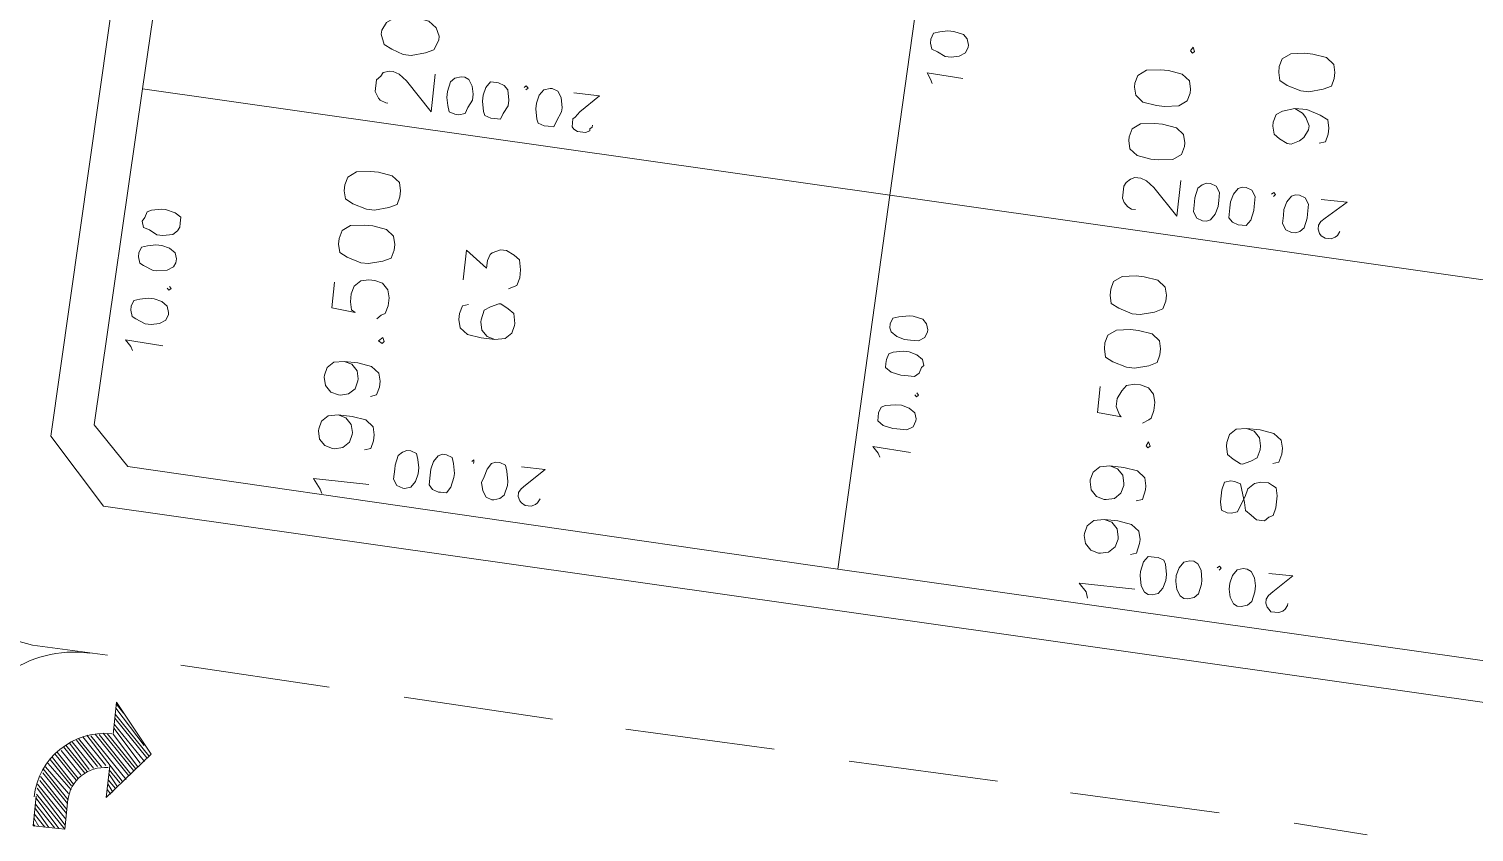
# Model space of a CAD drawing. Header units: metres. Extents: x -977055 to 805873, y -1033982 to 242021.
# Drawn here: x 2403.09 to 2441.58, y 672.76 to 694.15 of the extents above; entities that cross this region are included whole.
import ezdxf

# ---------------------------------------------------------------- set-up
doc = ezdxf.new("R2010")
doc.units = ezdxf.units.M
for name, color, linetype in [('PDF_acera', 7, 'Continuous'), ('PDF_areas por lote', 7, 'Continuous'), ('PDF_COTAS', 7, 'Continuous'), ('PDF_linea de centro', 7, 'Continuous'), ('PDF_LOTES', 7, 'Continuous'), ('PDF_No. lotes', 7, 'Continuous'), ('PDF_VIAS', 7, 'Continuous')]:
    doc.layers.add(name, color=color, linetype=linetype)

# ---------------------------------------------------------------- blocks, each defined once
blk = doc.blocks.new('CALLE')
at = {"layer": 'PDF_acera', "lineweight": 9}
blk.add_lwpolyline([(-202.620096, -50.252832), (-201.265344, -48.982752), (-200.206944, -17.865792), (-201.477024, -16.468704), (-297.368064, -13.208832), (-298.722816, -14.478912), (-299.781216, -45.595872), (-298.511136, -46.950624)], close=True, dxfattribs=at)
at = {"layer": 'PDF_areas por lote', "lineweight": 9}
for points in [[(-297.960768, -19.0512), (-297.876096, -19.008864), (-297.664416, -18.83952), (-297.664416, -20.024928)], [(-296.267328, -19.220544), (-296.309664, -19.389888), (-296.436672, -19.516896), (-296.606016, -19.559232), (-296.648352, -19.559232), (-296.817696, -19.516896), (-296.944704, -19.389888), (-296.98704, -19.220544), (-296.98704, -19.178208), (-296.944704, -19.008864), (-296.817696, -18.881856), (-296.648352, -18.83952), (-296.606016, -18.83952), (-296.436672, -18.881856), (-296.309664, -19.008864), (-296.267328, -19.220544), (-296.267328, -19.516896), (-296.309664, -19.813248), (-296.436672, -19.982592), (-296.606016, -20.024928), (-296.733024, -20.024928), (-296.902368, -19.982592), (-296.944704, -19.855584)], [(-295.124256, -19.220544), (-295.166592, -19.389888), (-295.2936, -19.516896), (-295.462944, -19.559232), (-295.50528, -19.559232), (-295.674624, -19.516896), (-295.801632, -19.389888), (-295.843968, -19.220544), (-295.843968, -19.178208), (-295.801632, -19.008864), (-295.674624, -18.881856), (-295.50528, -18.83952), (-295.462944, -18.83952), (-295.2936, -18.881856), (-295.166592, -19.008864), (-295.124256, -19.220544), (-295.124256, -19.516896), (-295.166592, -19.813248), (-295.2936, -19.982592), (-295.462944, -20.024928), (-295.589952, -20.024928), (-295.759296, -19.982592), (-295.801632, -19.855584)], [(-293.473152, -18.83952), (-294.02352, -18.83952), (-294.065856, -19.347552), (-294.02352, -19.26288), (-293.854176, -19.220544), (-293.684832, -19.220544), (-293.515488, -19.26288), (-293.38848, -19.389888), (-293.346144, -19.559232), (-293.346144, -19.68624), (-293.38848, -19.855584), (-293.515488, -19.982592), (-293.684832, -20.024928), (-293.854176, -20.024928), (-294.02352, -19.982592), (-294.065856, -19.89792), (-294.150528, -19.813248)], [(-289.57824, -19.559232), (-289.57824, -19.516896), (-289.535904, -19.389888), (-289.493568, -19.347552), (-289.36656, -19.26288), (-289.112544, -19.26288), (-289.027872, -19.347552), (-288.9432, -19.389888), (-288.900864, -19.516896), (-288.900864, -19.601568), (-288.9432, -19.728576), (-289.070208, -19.89792), (-289.662912, -20.490624), (-288.858528, -20.490624)], [(-298.426464, -35.435232), (-298.299456, -35.392896), (-298.130112, -35.223552), (-298.130112, -36.40896)], [(-296.733024, -35.604576), (-296.77536, -35.77392), (-296.902368, -35.900928), (-297.071712, -35.943264), (-297.114048, -35.943264), (-297.283392, -35.900928), (-297.4104, -35.77392), (-297.452736, -35.604576), (-297.452736, -35.56224), (-297.4104, -35.392896), (-297.283392, -35.265888), (-297.114048, -35.223552), (-297.071712, -35.223552), (-296.902368, -35.265888), (-296.77536, -35.392896), (-296.733024, -35.604576), (-296.733024, -35.900928), (-296.77536, -36.19728), (-296.902368, -36.366624), (-297.071712, -36.40896), (-297.156384, -36.40896), (-297.368064, -36.366624), (-297.4104, -36.239616)], [(-295.589952, -35.604576), (-295.632288, -35.77392), (-295.759296, -35.900928), (-295.92864, -35.943264), (-295.970976, -35.943264), (-296.14032, -35.900928), (-296.267328, -35.77392), (-296.309664, -35.604576), (-296.309664, -35.56224), (-296.267328, -35.392896), (-296.14032, -35.265888), (-295.970976, -35.223552), (-295.92864, -35.223552), (-295.759296, -35.265888), (-295.632288, -35.392896), (-295.589952, -35.604576), (-295.589952, -35.900928), (-295.632288, -36.19728), (-295.759296, -36.366624), (-295.92864, -36.40896), (-296.013312, -36.40896), (-296.224992, -36.366624), (-296.267328, -36.239616)], [(-293.938848, -35.223552), (-294.489216, -35.223552), (-294.531552, -35.731584), (-294.489216, -35.689248), (-294.319872, -35.604576), (-294.150528, -35.604576), (-293.981184, -35.689248), (-293.854176, -35.77392), (-293.81184, -35.943264), (-293.81184, -36.070272), (-293.854176, -36.239616), (-293.981184, -36.366624), (-294.150528, -36.40896), (-294.319872, -36.40896), (-294.489216, -36.366624), (-294.531552, -36.324288), (-294.616224, -36.19728)], [(-290.128608, -35.56224), (-290.128608, -35.477568), (-290.086272, -35.392896), (-290.0016, -35.308224), (-289.916928, -35.265888), (-289.662912, -35.265888), (-289.57824, -35.308224), (-289.493568, -35.392896), (-289.451232, -35.477568), (-289.451232, -35.604576), (-289.493568, -35.731584), (-289.620576, -35.900928), (-290.170944, -36.451296), (-289.408896, -36.451296)]]:
    blk.add_lwpolyline(points, dxfattribs=at)
for points in [[(-292.668768, -18.83952), (-292.838112, -18.881856), (-292.922784, -19.0512), (-293.007456, -19.347552), (-293.007456, -19.516896), (-292.922784, -19.813248), (-292.838112, -19.982592), (-292.668768, -20.024928), (-292.54176, -20.024928), (-292.372416, -19.982592), (-292.245408, -19.813248), (-292.203072, -19.516896), (-292.203072, -19.347552), (-292.245408, -19.0512), (-292.372416, -18.881856), (-292.54176, -18.83952)], [(-291.525696, -18.83952), (-291.69504, -18.881856), (-291.779712, -19.0512), (-291.864384, -19.347552), (-291.864384, -19.516896), (-291.779712, -19.813248), (-291.69504, -19.982592), (-291.525696, -20.024928), (-291.398688, -20.024928), (-291.229344, -19.982592), (-291.102336, -19.813248), (-291.06, -19.516896), (-291.06, -19.347552), (-291.102336, -19.0512), (-291.229344, -18.881856), (-291.398688, -18.83952)], [(-288.138816, -19.26288), (-288.350496, -19.347552), (-288.435168, -19.516896), (-288.51984, -19.770912), (-288.51984, -19.940256), (-288.435168, -20.236608), (-288.350496, -20.405952), (-288.138816, -20.490624), (-288.054144, -20.490624), (-287.8848, -20.405952), (-287.757792, -20.236608), (-287.715456, -19.940256), (-287.715456, -19.770912), (-287.757792, -19.516896), (-287.8848, -19.347552), (-288.054144, -19.26288)], [(-294.616224, -19.89792), (-294.65856, -19.982592), (-294.616224, -20.024928), (-294.531552, -19.982592)], [(-293.134464, -35.223552), (-293.303808, -35.265888), (-293.38848, -35.435232), (-293.473152, -35.731584), (-293.473152, -35.900928), (-293.38848, -36.19728), (-293.303808, -36.366624), (-293.134464, -36.40896), (-293.007456, -36.40896), (-292.838112, -36.366624), (-292.711104, -36.19728), (-292.668768, -35.900928), (-292.668768, -35.731584), (-292.711104, -35.435232), (-292.838112, -35.265888), (-293.007456, -35.223552)], [(-291.991392, -35.223552), (-292.160736, -35.265888), (-292.245408, -35.435232), (-292.33008, -35.731584), (-292.33008, -35.900928), (-292.245408, -36.19728), (-292.160736, -36.366624), (-291.991392, -36.40896), (-291.864384, -36.40896), (-291.69504, -36.366624), (-291.568032, -36.19728), (-291.525696, -35.900928), (-291.525696, -35.731584), (-291.568032, -35.435232), (-291.69504, -35.265888), (-291.864384, -35.223552)], [(-288.689184, -35.265888), (-288.858528, -35.308224), (-288.985536, -35.477568), (-289.027872, -35.77392), (-289.027872, -35.943264), (-288.985536, -36.239616), (-288.858528, -36.40896), (-288.689184, -36.451296), (-288.604512, -36.451296), (-288.435168, -36.40896), (-288.30816, -36.239616), (-288.265824, -35.943264), (-288.265824, -35.77392), (-288.30816, -35.477568), (-288.435168, -35.308224), (-288.604512, -35.265888)], [(-287.546112, -35.265888), (-287.715456, -35.308224), (-287.842464, -35.477568), (-287.8848, -35.77392), (-287.8848, -35.943264), (-287.842464, -36.239616), (-287.715456, -36.40896), (-287.546112, -36.451296), (-287.46144, -36.451296), (-287.292096, -36.40896), (-287.165088, -36.239616), (-287.122752, -35.943264), (-287.122752, -35.77392), (-287.165088, -35.477568), (-287.292096, -35.308224), (-287.46144, -35.265888)], [(-295.08192, -36.324288), (-295.124256, -36.366624), (-295.08192, -36.40896), (-294.997248, -36.366624)], [(-286.657056, -36.366624), (-286.699392, -36.40896), (-286.657056, -36.451296), (-286.572384, -36.40896)]]:
    blk.add_lwpolyline(points, close=True, dxfattribs=at)
at = {"layer": 'PDF_COTAS', "lineweight": 9}
for points in [[(-295.378272, -14.732928), (-295.2936, -14.690592), (-295.166592, -14.563584), (-295.208928, -15.367968)], [(-293.981184, -15.325632), (-294.02352, -15.367968), (-293.981184, -15.410304), (-293.938848, -15.367968)], [(-297.537408, -38.144736), (-297.495072, -38.187072), (-297.452736, -38.144736), (-297.495072, -38.1024)], [(-298.087776, -39.668832), (-298.130112, -39.668832), (-298.214784, -39.626496), (-298.25712, -39.58416), (-298.299456, -39.499488), (-298.299456, -39.330144), (-298.25712, -39.287808), (-298.214784, -39.245472), (-298.130112, -39.203136), (-298.04544, -39.203136), (-297.960768, -39.245472), (-297.876096, -39.330144), (-297.495072, -39.711168), (-297.495072, -39.203136)]]:
    blk.add_lwpolyline(points, dxfattribs=at)
for points in [[(-294.531552, -14.60592), (-294.65856, -14.648256), (-294.700896, -14.732928), (-294.785568, -14.944608), (-294.785568, -15.071616), (-294.743232, -15.24096), (-294.65856, -15.367968), (-294.531552, -15.410304), (-294.489216, -15.410304), (-294.362208, -15.367968), (-294.277536, -15.24096), (-294.2352, -15.071616), (-294.2352, -14.944608), (-294.277536, -14.775264), (-294.319872, -14.648256), (-294.44688, -14.60592)], [(-293.38848, -14.648256), (-293.515488, -14.690592), (-293.557824, -14.775264), (-293.642496, -14.986944), (-293.642496, -15.071616), (-293.60016, -15.283296), (-293.515488, -15.410304), (-293.430816, -15.45264), (-293.346144, -15.45264), (-293.219136, -15.410304), (-293.134464, -15.283296), (-293.092128, -15.113952), (-293.092128, -14.986944), (-293.134464, -14.8176), (-293.1768, -14.690592), (-293.303808, -14.648256)], [(-292.626432, -14.648256), (-292.75344, -14.690592), (-292.795776, -14.8176), (-292.880448, -14.986944), (-292.880448, -15.113952), (-292.838112, -15.325632), (-292.75344, -15.410304), (-292.668768, -15.45264), (-292.584096, -15.45264), (-292.457088, -15.45264), (-292.372416, -15.325632), (-292.33008, -15.113952), (-292.33008, -15.02928), (-292.372416, -14.8176), (-292.414752, -14.732928), (-292.54176, -14.690592)], [(-297.664416, -20.786976), (-297.62208, -20.913984), (-297.495072, -20.998656), (-297.325728, -21.040992), (-297.19872, -21.040992), (-297.029376, -20.998656), (-296.902368, -20.95632), (-296.860032, -20.829312), (-296.860032, -20.74464), (-296.902368, -20.659968), (-296.98704, -20.575296), (-297.19872, -20.53296), (-297.283392, -20.53296), (-297.495072, -20.53296), (-297.62208, -20.617632), (-297.664416, -20.74464)], [(-297.664416, -20.786976), (-297.62208, -20.913984), (-297.495072, -20.998656), (-297.325728, -21.040992), (-297.19872, -21.040992), (-297.029376, -20.998656), (-296.902368, -20.95632), (-296.860032, -20.829312), (-296.860032, -20.74464), (-296.902368, -20.659968), (-296.98704, -20.575296), (-297.19872, -20.53296), (-297.283392, -20.53296), (-297.495072, -20.53296), (-297.62208, -20.617632), (-297.664416, -20.74464)], [(-289.662912, -21.083328), (-289.620576, -21.210336), (-289.493568, -21.252672), (-289.324224, -21.337344), (-289.197216, -21.337344), (-289.027872, -21.295008), (-288.900864, -21.210336), (-288.858528, -21.125664), (-288.858528, -21.040992), (-288.900864, -20.913984), (-288.985536, -20.829312), (-289.197216, -20.786976), (-289.324224, -20.786976), (-289.493568, -20.829312), (-289.620576, -20.871648), (-289.662912, -20.998656)], [(-289.662912, -21.083328), (-289.620576, -21.210336), (-289.493568, -21.252672), (-289.324224, -21.337344), (-289.197216, -21.337344), (-289.027872, -21.295008), (-288.900864, -21.210336), (-288.858528, -21.125664), (-288.858528, -21.040992), (-288.900864, -20.913984), (-288.985536, -20.829312), (-289.197216, -20.786976), (-289.324224, -20.786976), (-289.493568, -20.829312), (-289.620576, -20.871648), (-289.662912, -20.998656)], [(-297.664416, -21.549024), (-297.664416, -21.676032), (-297.537408, -21.760704), (-297.325728, -21.80304), (-297.241056, -21.80304), (-297.029376, -21.760704), (-296.902368, -21.718368), (-296.860032, -21.59136), (-296.860032, -21.506688), (-296.902368, -21.422016), (-297.029376, -21.337344), (-297.19872, -21.295008), (-297.325728, -21.295008), (-297.537408, -21.295008), (-297.62208, -21.37968), (-297.664416, -21.506688)], [(-297.664416, -21.549024), (-297.664416, -21.676032), (-297.537408, -21.760704), (-297.325728, -21.80304), (-297.241056, -21.80304), (-297.029376, -21.760704), (-296.902368, -21.718368), (-296.860032, -21.59136), (-296.860032, -21.506688), (-296.902368, -21.422016), (-297.029376, -21.337344), (-297.19872, -21.295008), (-297.325728, -21.295008), (-297.537408, -21.295008), (-297.62208, -21.37968), (-297.664416, -21.506688)], [(-289.662912, -21.845376), (-289.662912, -21.972384), (-289.535904, -22.01472), (-289.36656, -22.099392), (-289.239552, -22.099392), (-289.027872, -22.057056), (-288.9432, -21.972384), (-288.900864, -21.845376), (-288.900864, -21.80304), (-288.900864, -21.676032), (-289.027872, -21.59136), (-289.197216, -21.549024), (-289.324224, -21.549024), (-289.535904, -21.59136), (-289.620576, -21.633696), (-289.662912, -21.760704)], [(-289.662912, -21.845376), (-289.662912, -21.972384), (-289.535904, -22.01472), (-289.36656, -22.099392), (-289.239552, -22.099392), (-289.027872, -22.057056), (-288.9432, -21.972384), (-288.900864, -21.845376), (-288.900864, -21.80304), (-288.900864, -21.676032), (-289.027872, -21.59136), (-289.197216, -21.549024), (-289.324224, -21.549024), (-289.535904, -21.59136), (-289.620576, -21.633696), (-289.662912, -21.760704)], [(-296.944704, -22.141728), (-296.902368, -22.184064), (-296.944704, -22.184064), (-296.98704, -22.184064), (-296.944704, -22.184064), (-296.902368, -22.184064)], [(-297.706752, -22.692096), (-297.664416, -22.819104), (-297.579744, -22.903776), (-297.368064, -22.946112), (-297.283392, -22.946112), (-297.071712, -22.903776), (-296.944704, -22.86144), (-296.902368, -22.734432), (-296.902368, -22.64976), (-296.944704, -22.565088), (-297.071712, -22.480416), (-297.241056, -22.43808), (-297.368064, -22.395744), (-297.537408, -22.43808), (-297.664416, -22.522752), (-297.706752, -22.64976)], [(-297.706752, -22.692096), (-297.664416, -22.819104), (-297.579744, -22.903776), (-297.368064, -22.946112), (-297.283392, -22.946112), (-297.071712, -22.903776), (-296.944704, -22.86144), (-296.902368, -22.734432), (-296.902368, -22.64976), (-296.944704, -22.565088), (-297.071712, -22.480416), (-297.241056, -22.43808), (-297.368064, -22.395744), (-297.537408, -22.43808), (-297.664416, -22.522752), (-297.706752, -22.64976)], [(-288.9432, -22.395744), (-288.900864, -22.43808), (-288.9432, -22.480416), (-288.985536, -22.43808), (-288.9432, -22.480416), (-288.900864, -22.43808)], [(-289.705248, -22.988448), (-289.705248, -23.115456), (-289.57824, -23.157792), (-289.36656, -23.242464), (-289.281888, -23.242464), (-289.070208, -23.200128), (-288.9432, -23.115456), (-288.900864, -22.988448), (-288.900864, -22.946112), (-288.9432, -22.819104), (-289.070208, -22.734432), (-289.239552, -22.692096), (-289.36656, -22.692096), (-289.57824, -22.734432), (-289.662912, -22.776768), (-289.705248, -22.903776)], [(-289.705248, -22.988448), (-289.705248, -23.115456), (-289.57824, -23.157792), (-289.36656, -23.242464), (-289.281888, -23.242464), (-289.070208, -23.200128), (-288.9432, -23.115456), (-288.900864, -22.988448), (-288.900864, -22.946112), (-288.9432, -22.819104), (-289.070208, -22.734432), (-289.239552, -22.692096), (-289.36656, -22.692096), (-289.57824, -22.734432), (-289.662912, -22.776768), (-289.705248, -22.903776)], [(-296.944704, -23.200128), (-296.944704, -23.70816), (-297.325728, -23.327136), (-297.4104, -23.242464), (-297.495072, -23.200128), (-297.579744, -23.200128), (-297.664416, -23.242464), (-297.706752, -23.2848), (-297.749088, -23.369472), (-297.749088, -23.49648), (-297.706752, -23.581152), (-297.664416, -23.623488), (-297.579744, -23.665824), (-297.664416, -23.623488), (-297.706752, -23.581152), (-297.749088, -23.49648), (-297.749088, -23.369472), (-297.706752, -23.2848), (-297.664416, -23.242464), (-297.579744, -23.200128), (-297.495072, -23.200128), (-297.4104, -23.242464), (-297.325728, -23.327136), (-296.944704, -23.70816)], [(-288.9432, -23.454144), (-288.9432, -24.004512), (-289.324224, -23.623488), (-289.451232, -23.538816), (-289.493568, -23.49648), (-289.57824, -23.49648), (-289.662912, -23.49648), (-289.705248, -23.538816), (-289.747584, -23.623488), (-289.747584, -23.792832), (-289.705248, -23.877504), (-289.662912, -23.877504), (-289.620576, -23.91984), (-289.57824, -23.91984), (-289.620576, -23.91984), (-289.662912, -23.877504), (-289.705248, -23.877504), (-289.747584, -23.792832), (-289.747584, -23.623488), (-289.705248, -23.538816), (-289.662912, -23.49648), (-289.57824, -23.49648), (-289.493568, -23.49648), (-289.451232, -23.538816), (-289.324224, -23.623488), (-288.9432, -24.004512)], [(-295.759296, -31.370976), (-295.71696, -30.566592), (-295.843968, -30.6936), (-295.92864, -30.735936), (-295.843968, -30.6936), (-295.71696, -30.566592)], [(-295.08192, -30.608928), (-295.166592, -30.608928), (-295.251264, -30.735936), (-295.2936, -30.947616), (-295.2936, -31.032288), (-295.2936, -31.243968), (-295.208928, -31.370976), (-295.08192, -31.413312), (-295.039584, -31.413312), (-294.912576, -31.370976), (-294.827904, -31.243968), (-294.785568, -31.074624), (-294.785568, -30.947616), (-294.827904, -30.735936), (-294.87024, -30.651264), (-294.997248, -30.608928)], [(-295.08192, -30.608928), (-295.166592, -30.608928), (-295.251264, -30.735936), (-295.2936, -30.947616), (-295.2936, -31.032288), (-295.2936, -31.243968), (-295.208928, -31.370976), (-295.08192, -31.413312), (-295.039584, -31.413312), (-294.912576, -31.370976), (-294.827904, -31.243968), (-294.785568, -31.074624), (-294.785568, -30.947616), (-294.827904, -30.735936), (-294.87024, -30.651264), (-294.997248, -30.608928)], [(-293.938848, -30.651264), (-294.02352, -30.651264), (-294.108192, -30.778272), (-294.150528, -30.989952), (-294.150528, -31.074624), (-294.150528, -31.286304), (-294.065856, -31.370976), (-293.938848, -31.413312), (-293.896512, -31.455648), (-293.769504, -31.413312), (-293.684832, -31.286304), (-293.642496, -31.11696), (-293.642496, -30.989952), (-293.684832, -30.778272), (-293.727168, -30.6936), (-293.854176, -30.651264)], [(-293.938848, -30.651264), (-294.02352, -30.651264), (-294.108192, -30.778272), (-294.150528, -30.989952), (-294.150528, -31.074624), (-294.150528, -31.286304), (-294.065856, -31.370976), (-293.938848, -31.413312), (-293.896512, -31.455648), (-293.769504, -31.413312), (-293.684832, -31.286304), (-293.642496, -31.11696), (-293.642496, -30.989952), (-293.684832, -30.778272), (-293.727168, -30.6936), (-293.854176, -30.651264)], [(-293.1768, -30.651264), (-293.261472, -30.6936), (-293.346144, -30.820608), (-293.38848, -30.989952), (-293.38848, -31.11696), (-293.38848, -31.286304), (-293.303808, -31.413312), (-293.1768, -31.455648), (-293.134464, -31.455648), (-293.007456, -31.413312), (-292.922784, -31.32864), (-292.880448, -31.11696), (-292.880448, -31.032288), (-292.922784, -30.820608), (-292.96512, -30.6936), (-293.092128, -30.651264)], [(-293.1768, -30.651264), (-293.261472, -30.6936), (-293.346144, -30.820608), (-293.38848, -30.989952), (-293.38848, -31.11696), (-293.38848, -31.286304), (-293.303808, -31.413312), (-293.1768, -31.455648), (-293.134464, -31.455648), (-293.007456, -31.413312), (-292.922784, -31.32864), (-292.880448, -31.11696), (-292.880448, -31.032288), (-292.922784, -30.820608), (-292.96512, -30.6936), (-293.092128, -30.651264)], [(-287.757792, -31.624992), (-287.715456, -30.862944), (-287.842464, -30.947616), (-287.927136, -30.989952), (-287.842464, -30.947616), (-287.715456, -30.862944)], [(-287.080416, -30.862944), (-287.207424, -30.90528), (-287.24976, -31.032288), (-287.334432, -31.201632), (-287.334432, -31.32864), (-287.292096, -31.497984), (-287.207424, -31.624992), (-287.080416, -31.667328), (-287.03808, -31.667328), (-286.911072, -31.624992), (-286.8264, -31.54032), (-286.784064, -31.32864), (-286.784064, -31.201632), (-286.8264, -31.032288), (-286.868736, -30.90528), (-286.995744, -30.862944)], [(-287.080416, -30.862944), (-287.207424, -30.90528), (-287.24976, -31.032288), (-287.334432, -31.201632), (-287.334432, -31.32864), (-287.292096, -31.497984), (-287.207424, -31.624992), (-287.080416, -31.667328), (-287.03808, -31.667328), (-286.911072, -31.624992), (-286.8264, -31.54032), (-286.784064, -31.32864), (-286.784064, -31.201632), (-286.8264, -31.032288), (-286.868736, -30.90528), (-286.995744, -30.862944)], [(-294.489216, -31.370976), (-294.531552, -31.413312), (-294.573888, -31.370976), (-294.531552, -31.32864), (-294.573888, -31.370976), (-294.531552, -31.413312)], [(-298.214784, -36.789984), (-298.172448, -36.916992), (-298.04544, -37.001664), (-297.876096, -37.044), (-297.749088, -37.044), (-297.537408, -37.001664), (-297.452736, -36.959328), (-297.4104, -36.83232), (-297.4104, -36.747648), (-297.4104, -36.62064), (-297.537408, -36.535968), (-297.749088, -36.493632), (-297.83376, -36.493632), (-298.04544, -36.535968), (-298.172448, -36.62064), (-298.214784, -36.705312)], [(-290.21328, -37.086336), (-290.170944, -37.171008), (-290.043936, -37.25568), (-289.874592, -37.298016), (-289.747584, -37.298016), (-289.57824, -37.298016), (-289.451232, -37.213344), (-289.408896, -37.086336), (-289.408896, -37.001664), (-289.451232, -36.916992), (-289.535904, -36.83232), (-289.747584, -36.789984), (-289.832256, -36.789984), (-290.043936, -36.789984), (-290.170944, -36.874656), (-290.21328, -37.001664)], [(-290.21328, -37.086336), (-290.170944, -37.171008), (-290.043936, -37.25568), (-289.874592, -37.298016), (-289.747584, -37.298016), (-289.57824, -37.298016), (-289.451232, -37.213344), (-289.408896, -37.086336), (-289.408896, -37.001664), (-289.451232, -36.916992), (-289.535904, -36.83232), (-289.747584, -36.789984), (-289.832256, -36.789984), (-290.043936, -36.789984), (-290.170944, -36.874656), (-290.21328, -37.001664)], [(-298.214784, -37.552032), (-298.172448, -37.67904), (-298.087776, -37.763712), (-297.876096, -37.806048), (-297.791424, -37.806048), (-297.579744, -37.763712), (-297.452736, -37.67904), (-297.4104, -37.594368), (-297.4104, -37.509696), (-297.452736, -37.382688), (-297.579744, -37.298016), (-297.749088, -37.25568), (-297.876096, -37.25568), (-298.04544, -37.298016), (-298.172448, -37.382688), (-298.214784, -37.46736)], [(-290.21328, -37.848384), (-290.21328, -37.933056), (-290.086272, -38.017728), (-289.874592, -38.060064), (-289.78992, -38.060064), (-289.57824, -38.060064), (-289.451232, -37.975392), (-289.408896, -37.848384), (-289.408896, -37.763712), (-289.451232, -37.67904), (-289.57824, -37.594368), (-289.747584, -37.552032), (-289.874592, -37.552032), (-290.086272, -37.552032), (-290.170944, -37.636704), (-290.21328, -37.763712)], [(-290.21328, -37.848384), (-290.21328, -37.933056), (-290.086272, -38.017728), (-289.874592, -38.060064), (-289.78992, -38.060064), (-289.57824, -38.060064), (-289.451232, -37.975392), (-289.408896, -37.848384), (-289.408896, -37.763712), (-289.451232, -37.67904), (-289.57824, -37.594368), (-289.747584, -37.552032), (-289.874592, -37.552032), (-290.086272, -37.552032), (-290.170944, -37.636704), (-290.21328, -37.763712)], [(-298.25712, -38.695104), (-298.214784, -38.822112), (-298.130112, -38.906784), (-297.918432, -38.94912), (-297.791424, -38.94912), (-297.62208, -38.906784), (-297.495072, -38.822112), (-297.452736, -38.73744), (-297.452736, -38.652768), (-297.495072, -38.52576), (-297.62208, -38.441088), (-297.791424, -38.398752), (-297.918432, -38.398752), (-298.087776, -38.441088), (-298.214784, -38.52576), (-298.25712, -38.610432)], [(-289.493568, -38.398752), (-289.451232, -38.441088), (-289.493568, -38.483424), (-289.535904, -38.441088), (-289.493568, -38.483424), (-289.451232, -38.441088)], [(-290.255616, -38.991456), (-290.21328, -39.076128), (-290.128608, -39.1608), (-289.916928, -39.203136), (-289.832256, -39.203136), (-289.620576, -39.203136), (-289.493568, -39.118464), (-289.451232, -38.991456), (-289.451232, -38.906784), (-289.493568, -38.822112), (-289.620576, -38.73744), (-289.78992, -38.695104), (-289.916928, -38.695104), (-290.086272, -38.695104), (-290.21328, -38.779776), (-290.255616, -38.906784)], [(-290.255616, -38.991456), (-290.21328, -39.076128), (-290.128608, -39.1608), (-289.916928, -39.203136), (-289.832256, -39.203136), (-289.620576, -39.203136), (-289.493568, -39.118464), (-289.451232, -38.991456), (-289.451232, -38.906784), (-289.493568, -38.822112), (-289.620576, -38.73744), (-289.78992, -38.695104), (-289.916928, -38.695104), (-290.086272, -38.695104), (-290.21328, -38.779776), (-290.255616, -38.906784)], [(-289.493568, -39.457152), (-289.493568, -40.00752), (-289.874592, -39.58416), (-289.959264, -39.499488), (-290.043936, -39.457152), (-290.128608, -39.457152), (-290.21328, -39.499488), (-290.255616, -39.541824), (-290.297952, -39.626496), (-290.297952, -39.753504), (-290.255616, -39.838176), (-290.21328, -39.880512), (-290.128608, -39.922848), (-290.21328, -39.880512), (-290.255616, -39.838176), (-290.297952, -39.753504), (-290.297952, -39.626496), (-290.255616, -39.541824), (-290.21328, -39.499488), (-290.128608, -39.457152), (-290.043936, -39.457152), (-289.959264, -39.499488), (-289.874592, -39.58416), (-289.493568, -40.00752)]]:
    blk.add_lwpolyline(points, close=True, dxfattribs=at)
at = {"layer": 'PDF_linea de centro', "lineweight": 9}
for points in [[(-297.114048, -10.668672), (-298.89216, -10.584), (-299.442528, -10.626336), (-299.992896, -10.79568), (-300.458592, -11.00736), (-300.924288, -11.346048), (-301.262976, -11.769408), (-301.559328, -12.235104), (-301.728672, -12.743136), (-301.813344, -13.293504), (-301.85568, -14.902272)], [(-301.898016, -16.468704), (-302.025024, -19.643904)], [(-302.06736, -21.252672), (-302.194368, -24.427872)], [(-302.236704, -25.994304), (-302.321376, -29.169504)], [(-302.406048, -30.778272), (-302.49072, -33.953472)], [(-302.575392, -35.519904), (-302.660064, -38.695104)], [(-302.7024, -40.303872), (-302.787072, -41.870304)]]:
    blk.add_lwpolyline(points, dxfattribs=at)
blk.add_lwpolyline([(-306.216288, -11.938752), (-304.141824, -12.023424, -0.407938578), (-301.85568, -14.521248)], format="xyb", dxfattribs=at)
at = {"layer": 'PDF_LOTES', "lineweight": 20}
for points in [[(-298.384128, -30.100896), (-290.382624, -30.354912), (-289.832256, -14.351904), (-297.029376, -14.097888), (-297.83376, -14.902272)], [(-290.382624, -30.354912), (-282.38112, -30.608928), (-281.830752, -14.648256), (-289.832256, -14.351904)], [(-298.130112, -46.103904), (-290.932992, -46.35792), (-290.382624, -30.354912), (-298.384128, -30.100896), (-298.89216, -45.257184)], [(-290.932992, -46.35792), (-282.931488, -46.611936), (-282.38112, -30.608928), (-290.382624, -30.354912)]]:
    blk.add_lwpolyline(points, close=True, dxfattribs=at)
at = {"layer": 'PDF_No. lotes', "lineweight": 20}
for points in [[(-293.642496, -21.718368), (-293.684832, -21.59136), (-293.854176, -21.549024), (-293.981184, -21.549024), (-294.150528, -21.59136), (-294.277536, -21.760704), (-294.319872, -22.057056), (-294.319872, -22.353408), (-294.277536, -22.565088), (-294.150528, -22.692096), (-293.981184, -22.734432), (-293.938848, -22.734432), (-293.727168, -22.692096), (-293.642496, -22.565088), (-293.557824, -22.395744), (-293.557824, -22.353408), (-293.642496, -22.184064), (-293.727168, -22.057056), (-293.938848, -22.01472), (-293.981184, -22.01472), (-294.150528, -22.057056), (-294.277536, -22.184064), (-294.319872, -22.353408)], [(-293.134464, -21.549024), (-292.499424, -21.549024), (-292.838112, -22.01472), (-292.668768, -22.01472), (-292.54176, -22.057056), (-292.499424, -22.099392), (-292.414752, -22.268736), (-292.414752, -22.395744), (-292.499424, -22.565088), (-292.584096, -22.692096), (-292.795776, -22.734432), (-292.96512, -22.734432), (-293.134464, -22.692096), (-293.1768, -22.607424), (-293.219136, -22.522752)], [(-294.489216, -38.398752), (-294.531552, -38.568096), (-294.65856, -38.695104), (-294.827904, -38.73744), (-294.912576, -38.73744), (-295.08192, -38.695104), (-295.166592, -38.568096), (-295.251264, -38.398752), (-295.251264, -38.356416), (-295.166592, -38.187072), (-295.08192, -38.060064), (-294.912576, -38.017728), (-294.827904, -38.017728), (-294.65856, -38.060064), (-294.531552, -38.187072), (-294.489216, -38.398752), (-294.489216, -38.695104), (-294.531552, -38.991456), (-294.65856, -39.1608), (-294.827904, -39.203136), (-294.954912, -39.203136), (-295.124256, -39.1608), (-295.166592, -39.033792)], [(-287.630784, -38.695104), (-287.715456, -38.864448), (-287.800128, -38.94912), (-287.969472, -39.033792), (-288.054144, -39.033792), (-288.223488, -38.94912), (-288.30816, -38.864448), (-288.392832, -38.695104), (-288.392832, -38.610432), (-288.30816, -38.441088), (-288.223488, -38.31408), (-288.054144, -38.271744), (-287.969472, -38.271744), (-287.800128, -38.31408), (-287.715456, -38.441088), (-287.630784, -38.695104), (-287.630784, -38.94912), (-287.715456, -39.245472), (-287.800128, -39.414816), (-287.969472, -39.457152), (-288.09648, -39.457152), (-288.265824, -39.414816), (-288.30816, -39.287808)]]:
    blk.add_lwpolyline(points, dxfattribs=at)
for points in [[(-296.097984, -38.017728), (-296.267328, -38.060064), (-296.309664, -38.187072), (-296.309664, -38.271744), (-296.267328, -38.398752), (-296.14032, -38.441088), (-295.92864, -38.52576), (-295.759296, -38.568096), (-295.632288, -38.695104), (-295.589952, -38.822112), (-295.589952, -38.991456), (-295.632288, -39.076128), (-295.674624, -39.1608), (-295.843968, -39.203136), (-296.097984, -39.203136), (-296.267328, -39.1608), (-296.309664, -39.076128), (-296.394336, -38.991456), (-296.394336, -38.822112), (-296.309664, -38.695104), (-296.224992, -38.568096), (-296.055648, -38.52576), (-295.801632, -38.441088), (-295.674624, -38.398752), (-295.632288, -38.271744), (-295.632288, -38.187072), (-295.674624, -38.060064), (-295.843968, -38.017728)], [(-286.911072, -38.271744), (-287.080416, -38.31408), (-287.165088, -38.483424), (-287.24976, -38.779776), (-287.24976, -38.94912), (-287.165088, -39.245472), (-287.080416, -39.414816), (-286.911072, -39.457152), (-286.784064, -39.457152), (-286.61472, -39.414816), (-286.487712, -39.245472), (-286.445376, -38.94912), (-286.445376, -38.779776), (-286.487712, -38.483424), (-286.61472, -38.31408), (-286.784064, -38.271744)]]:
    blk.add_lwpolyline(points, close=True, dxfattribs=at)
at = {"layer": 'PDF_VIAS', "lineweight": 9}
for points in [[(-305.623584, -13.7592), (-305.581248, -13.716864)], [(-305.623584, -13.843872), (-305.45424, -13.716864)], [(-305.623584, -13.97088), (-305.369568, -13.716864)], [(-305.623584, -14.055552), (-305.24256, -13.716864)], [(-305.623584, -14.18256), (-305.157888, -13.716864)], [(-305.623584, -14.267232), (-305.03088, -13.716864)], [(-305.623584, -14.39424), (-304.946208, -13.716864)], [(-305.538912, -14.39424), (-304.8192, -13.716864)], [(-305.411904, -14.39424), (-304.734528, -13.716864)], [(-305.284896, -14.39424), (-304.649856, -13.7592)], [(-305.200224, -14.39424), (-304.565184, -13.7592)], [(-305.073216, -14.39424), (-304.480512, -13.801536)], [(-304.988544, -14.39424), (-304.39584, -13.801536)], [(-304.861536, -14.39424), (-304.353504, -13.843872)], [(-304.776864, -14.436576), (-304.268832, -13.886208)], [(-304.692192, -14.436576), (-304.18416, -13.928544)], [(-304.649856, -14.478912), (-304.141824, -13.97088)], [(-304.565184, -14.521248), (-304.057152, -14.013216)], [(-304.522848, -14.563584), (-304.014816, -14.055552)], [(-304.438176, -14.60592), (-303.97248, -14.140224)], [(-304.39584, -14.690592), (-303.887808, -14.18256)], [(-304.353504, -14.732928), (-303.845472, -14.224896)], [(-304.311168, -14.775264), (-303.803136, -14.309568)], [(-304.268832, -14.859936), (-303.7608, -14.351904)], [(-304.480512, -15.494976), (-303.591456, -14.648256)], [(-304.226496, -14.944608), (-303.718464, -14.436576)], [(-304.226496, -15.02928), (-303.676128, -14.478912)], [(-304.18416, -15.113952), (-303.633792, -14.563584)], [(-304.438176, -15.579648), (-303.591456, -14.732928)], [(-304.353504, -15.621984), (-303.54912, -14.8176)], [(-304.311168, -15.66432), (-303.54912, -14.902272)], [(-304.226496, -15.706656), (-303.506784, -14.986944)], [(-304.8192, -15.198624), (-304.8192, -15.198624)], [(-304.776864, -15.283296), (-304.692192, -15.198624)], [(-304.734528, -15.325632), (-304.565184, -15.198624)], [(-304.649856, -15.367968), (-304.480512, -15.198624)], [(-304.60752, -15.410304), (-304.353504, -15.198624)], [(-304.522848, -15.45264), (-304.268832, -15.198624)], [(-304.18416, -15.748992), (-303.506784, -15.071616)], [(-304.141824, -15.791328), (-303.506784, -15.198624)], [(-304.057152, -15.833664), (-303.379776, -15.198624)], [(-304.014816, -15.918336), (-303.295104, -15.198624)], [(-303.930144, -15.960672), (-303.168096, -15.198624)], [(-303.887808, -16.003008), (-303.083424, -15.198624)], [(-303.676128, -15.876), (-302.956416, -15.198624)], [(-303.041088, -15.367968), (-302.871744, -15.198624)]]:
    blk.add_lwpolyline(points, dxfattribs=at)
at = {"layer": 'PDF_VIAS', "lineweight": 20}
for points in [[(-304.988544, -13.716864), (-305.623584, -13.716864), (-305.623584, -14.39424), (-304.988544, -14.39424)], [(-304.18416, -15.198624), (-304.861536, -15.198624), (-303.845472, -16.045344), (-302.829408, -15.198624), (-303.506784, -15.198624)]]:
    blk.add_lwpolyline(points, dxfattribs=at)
for radius, start, end in [(1.502928, 0.3735262, 90.0000037), (0.783216, 0.6976315, 90.0000047)]:
    blk.add_arc((-305.009712, -15.177456), radius, start, end, dxfattribs=at)

msp = doc.modelspace()

# ---------------------------------------------------------------- block references
at = {"xscale": 1.255773352820658, "yscale": 1.255773352820658, "zscale": 1.255773352820658, "rotation": 83.85573648860341}
msp.add_blockref('CALLE', (2427.15058, 1056.36283, 1015.371), dxfattribs=at)

doc.saveas('drawing.dxf')
